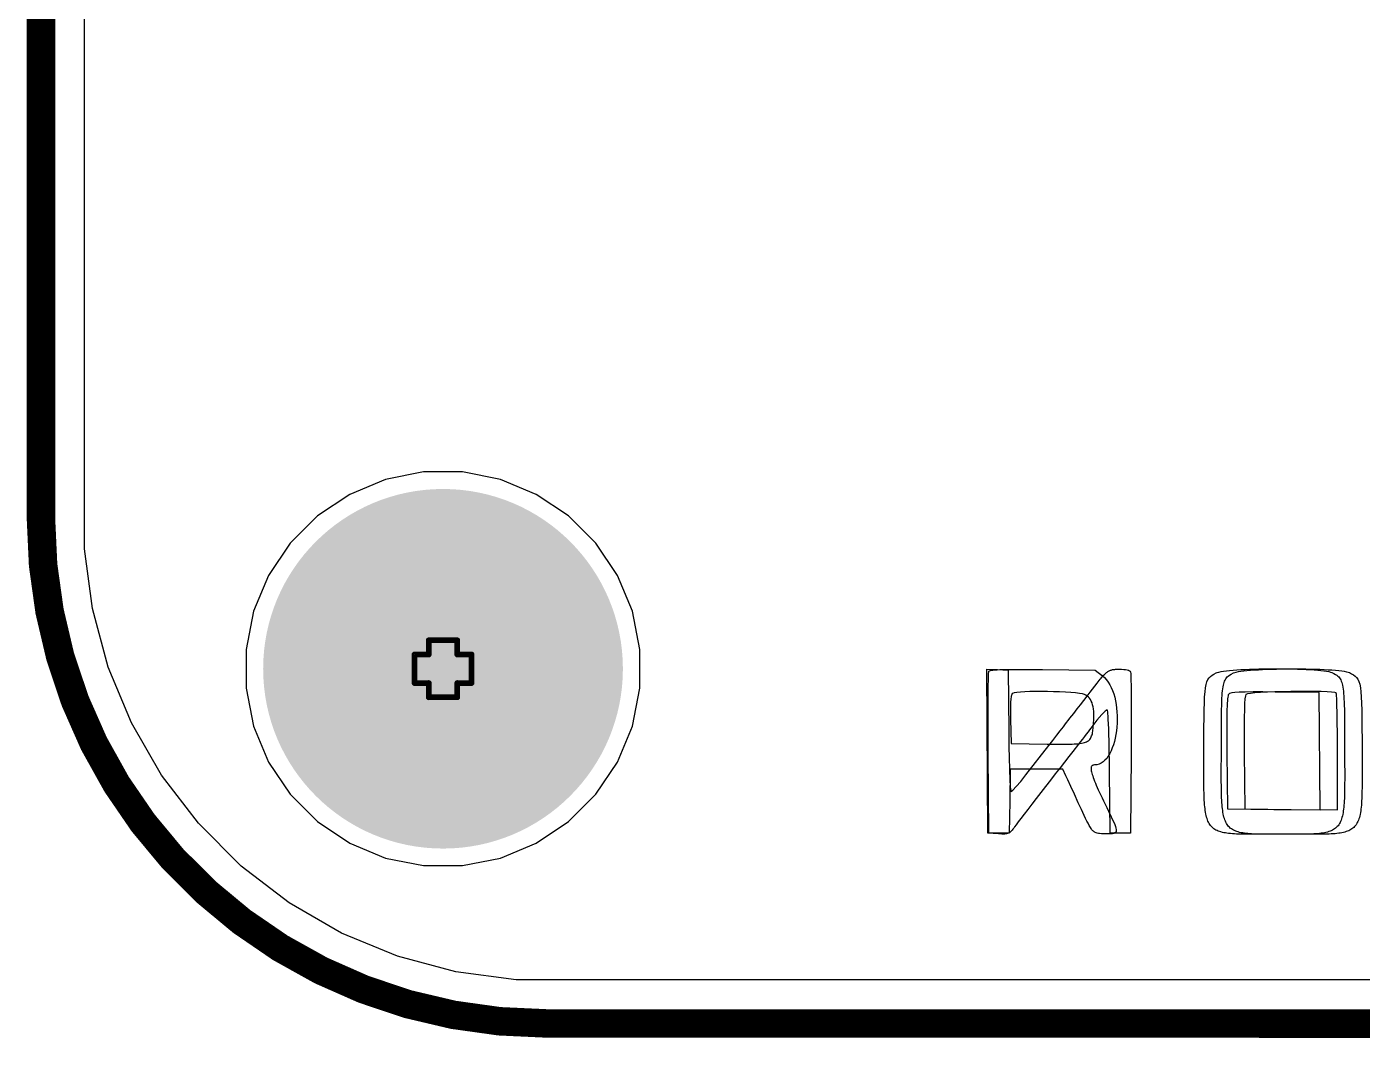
# Model space of a CAD drawing. Header units: inches. Extents: x -4 to 338, y -3 to 155.
# Drawn here: x -3.71 to 8.19, y -3.3 to 5.72 of the extents above; entities that cross this region are included whole.
import ezdxf

# ---------------------------------------------------------------- set-up
doc = ezdxf.new("R2010")
doc.units = ezdxf.units.IN
for name, color, linetype in [('Board Outline', 216, 'Continuous'), ('Bottom Layer', 5, 'Continuous'), ('Bottom Overlay', 54, 'Continuous'), ('Bottom Solder', 6, 'Continuous'), ('Drill Drawing', 1, 'Continuous'), ('Multi-Layer', 9, 'Continuous'), ('Pad Holes', 156, 'Continuous'), ('Top Layer', 1, 'Continuous'), ('Top Overlay', 2, 'Continuous'), ('Top Solder', 216, 'Continuous')]:
    doc.layers.add(name, color=color, linetype=linetype)

# ---------------------------------------------------------------- blocks, each defined once
blk = doc.blocks.new('IMPORTED_IMAGE_B_1')
at = {"layer": 'Bottom Overlay'}
for p, q in [((1.689, -22.045), (1.68, -20.581)), ((1.68, -20.581), (1.775, -20.586)), ((1.775, -20.586), (1.871, -20.592)), ((1.871, -20.592), (1.876, -21.132)), ((2.664, -20.706), (2.673, -20.694)), ((2.673, -20.694), (2.682, -20.683)), ((2.682, -20.683), (2.691, -20.672)), ((2.691, -20.672), (2.699, -20.662)), ((2.699, -20.662), (2.707, -20.653)), ((2.707, -20.653), (2.714, -20.645)), ((2.714, -20.645), (2.721, -20.637)), ((2.721, -20.637), (2.728, -20.63)), ((2.728, -20.63), (2.734, -20.624)), ((2.734, -20.624), (2.74, -20.618)), ((2.74, -20.618), (2.747, -20.613)), ((2.747, -20.613), (2.753, -20.608)), ((2.753, -20.608), (2.758, -20.604)), ((2.758, -20.604), (2.764, -20.6)), ((2.764, -20.6), (2.77, -20.597)), ((2.77, -20.597), (2.776, -20.594)), ((2.776, -20.594), (2.782, -20.592)), ((2.782, -20.592), (2.788, -20.59)), ((2.788, -20.59), (2.794, -20.588)), ((2.794, -20.588), (2.8, -20.586)), ((2.8, -20.586), (2.807, -20.585)), ((2.807, -20.585), (2.814, -20.584)), ((2.814, -20.584), (2.821, -20.584)), ((2.821, -20.584), (2.828, -20.583)), ((2.828, -20.583), (2.844, -20.583)), ((2.844, -20.583), (2.862, -20.582)), ((2.862, -20.582), (2.882, -20.583)), ((2.882, -20.583), (2.901, -20.584)), ((2.901, -20.584), (2.917, -20.586)), ((2.917, -20.586), (2.931, -20.589)), ((2.931, -20.589), (2.943, -20.592)), ((2.943, -20.592), (2.952, -20.596)), ((2.952, -20.596), (2.958, -20.6)), ((2.958, -20.6), (2.962, -20.605)), ((2.962, -20.605), (2.963, -20.624)), ((2.963, -20.624), (2.965, -20.67)), ((2.965, -20.67), (2.966, -20.739)), ((3.795, -20.7), (3.799, -20.69)), ((3.799, -20.69), (3.803, -20.68)), ((3.803, -20.68), (3.809, -20.669)), ((3.809, -20.669), (3.816, -20.66)), ((3.816, -20.66), (3.823, -20.652)), ((3.823, -20.652), (3.832, -20.645)), ((3.832, -20.645), (3.843, -20.637)), ((3.843, -20.637), (3.857, -20.628)), ((3.857, -20.628), (3.878, -20.616)), ((3.878, -20.616), (3.889, -20.612)), ((3.889, -20.612), (3.903, -20.608)), ((3.903, -20.608), (3.922, -20.604)), ((3.922, -20.604), (3.944, -20.6)), ((3.944, -20.6), (3.97, -20.597)), ((3.97, -20.597), (3.998, -20.594)), ((3.998, -20.594), (4.03, -20.591)), ((4.03, -20.591), (4.064, -20.589)), ((4.064, -20.589), (4.1, -20.587)), ((4.1, -20.587), (4.138, -20.585)), ((4.138, -20.585), (4.178, -20.583)), ((4.178, -20.583), (4.219, -20.582)), ((4.219, -20.582), (4.261, -20.581)), ((4.261, -20.581), (4.304, -20.58)), ((4.304, -20.58), (4.348, -20.579)), ((4.348, -20.579), (4.392, -20.579)), ((4.392, -20.579), (4.436, -20.579)), ((4.436, -20.579), (4.48, -20.579)), ((4.48, -20.579), (4.523, -20.58)), ((4.523, -20.58), (4.565, -20.581)), ((4.565, -20.581), (4.606, -20.582)), ((4.606, -20.582), (4.646, -20.583)), ((4.646, -20.583), (4.685, -20.585)), ((4.685, -20.585), (4.721, -20.587)), ((4.721, -20.587), (4.755, -20.589)), ((4.755, -20.589), (4.787, -20.591)), ((4.787, -20.591), (4.816, -20.594)), ((4.816, -20.594), (4.842, -20.597)), ((4.842, -20.597), (4.865, -20.601)), ((4.865, -20.601), (4.884, -20.605)), ((4.884, -20.605), (4.899, -20.609)), ((4.899, -20.609), (4.91, -20.613)), ((4.91, -20.613), (4.929, -20.623)), ((4.929, -20.623), (4.947, -20.633)), ((4.947, -20.633), (4.961, -20.644)), ((4.961, -20.644), (4.974, -20.657)), ((4.974, -20.657), (4.985, -20.673)), ((4.985, -20.673), (4.994, -20.692)), ((4.994, -20.692), (5.002, -20.717)), ((2.575, -20.823), (2.603, -20.786)), ((2.603, -20.786), (2.643, -20.733)), ((2.643, -20.733), (2.664, -20.706)), ((2.966, -20.739), (2.966, -20.829)), ((3.777, -20.817), (3.778, -20.795)), ((3.778, -20.795), (3.78, -20.775)), ((3.78, -20.775), (3.783, -20.757)), ((3.783, -20.757), (3.785, -20.74)), ((3.785, -20.74), (3.788, -20.726)), ((3.788, -20.726), (3.791, -20.712)), ((3.791, -20.712), (3.795, -20.7)), ((3.989, -20.807), (3.984, -20.82)), ((4.002, -20.802), (3.989, -20.807)), ((3.989, -20.807), (3.989, -20.807)), ((4.029, -20.798), (4.002, -20.802)), ((4.002, -20.802), (4.002, -20.802)), ((4.069, -20.794), (4.029, -20.798)), ((4.029, -20.798), (4.029, -20.798)), ((4.12, -20.79), (4.069, -20.794)), ((4.069, -20.794), (4.069, -20.794)), ((4.18, -20.787), (4.12, -20.79)), ((4.12, -20.79), (4.12, -20.79)), ((4.246, -20.785), (4.18, -20.787)), ((4.18, -20.787), (4.18, -20.787)), ((4.317, -20.783), (4.246, -20.785)), ((4.246, -20.785), (4.246, -20.785)), ((4.389, -20.781), (4.317, -20.783)), ((4.317, -20.783), (4.317, -20.783)), ((4.462, -20.78), (4.389, -20.781)), ((4.389, -20.781), (4.389, -20.781)), ((4.533, -20.78), (4.462, -20.78)), ((4.462, -20.78), (4.462, -20.78)), ((4.599, -20.781), (4.533, -20.78)), ((4.533, -20.78), (4.533, -20.78)), ((4.659, -20.782), (4.599, -20.781)), ((4.599, -20.781), (4.599, -20.781)), ((4.711, -20.784), (4.659, -20.782)), ((4.659, -20.782), (4.659, -20.782)), ((4.752, -20.786), (4.711, -20.784)), ((4.711, -20.784), (4.711, -20.784)), ((4.78, -20.79), (4.752, -20.786)), ((4.752, -20.786), (4.752, -20.786)), ((4.793, -20.794), (4.78, -20.79)), ((4.78, -20.79), (4.78, -20.79)), ((4.793, -20.796), (4.793, -20.794)), ((4.793, -20.794), (4.793, -20.794)), ((4.795, -20.805), (4.793, -20.796)), ((4.793, -20.796), (4.793, -20.796)), ((4.796, -20.821), (4.795, -20.805)), ((4.795, -20.805), (4.795, -20.805)), ((5.002, -20.717), (5.008, -20.748)), ((5.008, -20.748), (5.012, -20.785)), ((5.012, -20.785), (5.016, -20.83)), ((2.487, -20.936), (2.515, -20.9)), ((2.515, -20.9), (2.545, -20.862)), ((2.545, -20.862), (2.575, -20.823)), ((2.966, -20.829), (2.967, -20.937)), ((3.772, -20.944), (3.773, -20.904)), ((3.773, -20.904), (3.774, -20.867)), ((3.774, -20.867), (3.775, -20.841)), ((3.775, -20.841), (3.777, -20.817)), ((3.977, -20.887), (3.975, -20.943)), ((3.98, -20.847), (3.977, -20.887)), ((3.977, -20.887), (3.977, -20.887)), ((3.984, -20.82), (3.98, -20.847)), ((3.98, -20.847), (3.98, -20.847)), ((3.984, -20.82), (3.984, -20.82)), ((4.798, -20.845), (4.796, -20.821)), ((4.796, -20.821), (4.796, -20.821)), ((4.799, -20.875), (4.798, -20.845)), ((4.798, -20.845), (4.798, -20.845)), ((4.8, -20.912), (4.799, -20.875)), ((4.799, -20.875), (4.799, -20.875)), ((4.801, -20.963), (4.8, -20.912)), ((4.8, -20.912), (4.8, -20.912)), ((5.016, -20.83), (5.019, -20.884)), ((5.019, -20.884), (5.021, -20.948)), ((2.39, -21.059), (2.406, -21.039)), ((2.406, -21.039), (2.422, -21.018)), ((2.422, -21.018), (2.439, -20.997)), ((2.439, -20.997), (2.455, -20.976)), ((2.455, -20.976), (2.487, -20.936)), ((2.662, -21.037), (2.607, -21.109)), ((2.705, -20.986), (2.662, -21.037)), ((2.735, -20.956), (2.705, -20.986)), ((2.753, -20.946), (2.735, -20.956)), ((2.754, -20.946), (2.753, -20.946)), ((2.756, -20.952), (2.754, -20.946)), ((2.758, -20.963), (2.756, -20.952)), ((2.759, -20.979), (2.758, -20.963)), ((2.761, -20.999), (2.759, -20.979)), ((2.763, -21.031), (2.761, -20.999)), ((2.765, -21.07), (2.763, -21.031)), ((2.967, -20.937), (2.967, -21.059)), ((3.77, -21.037), (3.771, -20.988)), ((3.77, -21.101), (3.77, -21.037)), ((3.771, -20.988), (3.772, -20.944)), ((3.973, -21.014), (3.972, -21.102)), ((3.975, -20.943), (3.973, -21.014)), ((3.973, -21.014), (3.973, -21.014)), ((3.975, -20.943), (3.975, -20.943)), ((4.802, -21.022), (4.801, -20.963)), ((4.801, -20.963), (4.801, -20.963)), ((4.803, -21.075), (4.802, -21.022)), ((4.802, -21.022), (4.802, -21.022)), ((5.021, -20.948), (5.022, -21.022)), ((5.022, -21.022), (5.022, -21.108)), ((1.876, -21.132), (1.876, -21.189)), ((2.27, -21.217), (2.305, -21.171)), ((2.305, -21.171), (2.335, -21.132)), ((2.335, -21.132), (2.363, -21.095)), ((2.363, -21.095), (2.376, -21.078)), ((2.376, -21.078), (2.39, -21.059)), ((2.567, -21.161), (2.551, -21.182)), ((2.583, -21.141), (2.567, -21.161)), ((2.596, -21.123), (2.583, -21.141)), ((2.607, -21.109), (2.596, -21.123)), ((2.767, -21.114), (2.765, -21.07)), ((2.768, -21.164), (2.767, -21.114)), ((2.77, -21.22), (2.768, -21.164)), ((2.967, -21.059), (2.966, -21.194)), ((3.77, -21.185), (3.77, -21.101)), ((3.972, -21.102), (3.972, -21.102)), ((3.972, -21.102), (3.972, -21.207)), ((4.804, -21.132), (4.803, -21.075)), ((4.803, -21.075), (4.803, -21.075)), ((4.804, -21.193), (4.804, -21.132)), ((4.804, -21.132), (4.804, -21.132)), ((5.022, -21.108), (5.023, -21.207)), ((1.876, -21.189), (1.877, -21.244)), ((1.877, -21.244), (1.878, -21.297)), ((2.029, -21.525), (2.234, -21.263)), ((2.234, -21.263), (2.27, -21.217)), ((2.497, -21.251), (2.447, -21.315)), ((2.515, -21.228), (2.497, -21.251)), ((2.533, -21.205), (2.515, -21.228)), ((2.551, -21.182), (2.533, -21.205)), ((2.771, -21.279), (2.77, -21.22)), ((2.772, -21.33), (2.771, -21.279)), ((2.966, -21.194), (2.966, -21.336)), ((3.77, -21.364), (3.77, -21.185)), ((3.972, -21.207), (3.972, -21.207)), ((3.972, -21.207), (3.973, -21.329)), ((4.805, -21.256), (4.804, -21.193)), ((4.804, -21.193), (4.804, -21.193)), ((4.805, -21.321), (4.805, -21.256)), ((4.805, -21.256), (4.805, -21.256)), ((5.023, -21.207), (5.023, -21.337)), ((1.878, -21.297), (1.879, -21.348)), ((1.879, -21.348), (1.88, -21.395)), ((1.88, -21.395), (1.882, -21.45)), ((2.373, -21.41), (2.333, -21.462)), ((2.412, -21.36), (2.373, -21.41)), ((2.447, -21.315), (2.412, -21.36)), ((2.773, -21.383), (2.772, -21.33)), ((2.774, -21.438), (2.773, -21.383)), ((2.966, -21.336), (2.961, -22.045)), ((3.769, -21.464), (3.77, -21.364)), ((3.973, -21.329), (3.973, -21.329)), ((3.973, -21.329), (3.978, -21.827)), ((4.805, -21.837), (4.805, -21.321)), ((4.805, -21.321), (4.805, -21.321)), ((5.023, -21.337), (5.023, -21.407)), ((5.023, -21.407), (5.023, -21.518)), ((1.882, -21.45), (1.883, -21.5)), ((1.883, -21.5), (1.885, -21.545)), ((1.983, -21.582), (2.029, -21.525)), ((2.291, -21.516), (2.248, -21.571)), ((2.333, -21.462), (2.291, -21.516)), ((2.774, -21.495), (2.774, -21.438)), ((2.779, -22.045), (2.774, -21.495)), ((3.769, -21.541), (3.769, -21.464)), ((5.023, -21.518), (5.023, -21.562)), ((1.885, -21.545), (1.887, -21.583)), ((1.887, -21.583), (1.889, -21.61)), ((1.889, -21.61), (1.89, -21.632)), ((1.89, -21.632), (1.892, -21.649)), ((1.892, -21.649), (1.894, -21.662)), ((1.913, -21.661), (1.943, -21.629)), ((1.943, -21.629), (1.983, -21.582)), ((2.205, -21.627), (2.163, -21.681)), ((2.248, -21.571), (2.205, -21.627)), ((3.769, -21.583), (3.769, -21.541)), ((3.77, -21.623), (3.769, -21.583)), ((3.77, -21.661), (3.77, -21.623)), ((5.023, -21.642), (5.022, -21.666)), ((5.023, -21.562), (5.023, -21.603)), ((5.023, -21.603), (5.023, -21.642)), ((1.894, -21.662), (1.895, -21.67)), ((1.895, -21.67), (1.897, -21.672)), ((1.897, -21.672), (1.913, -21.661)), ((2.122, -21.734), (2.083, -21.785)), ((2.163, -21.681), (2.122, -21.734)), ((3.771, -21.685), (3.77, -21.661)), ((3.771, -21.707), (3.771, -21.685)), ((3.772, -21.729), (3.771, -21.707)), ((3.773, -21.75), (3.772, -21.729)), ((3.774, -21.77), (3.773, -21.75)), ((5.019, -21.755), (5.018, -21.775)), ((5.021, -21.734), (5.019, -21.755)), ((5.022, -21.69), (5.021, -21.713)), ((5.021, -21.713), (5.021, -21.734)), ((5.022, -21.666), (5.022, -21.69)), ((2.014, -21.875), (1.985, -21.913)), ((2.046, -21.832), (2.014, -21.875)), ((2.083, -21.785), (2.046, -21.832)), ((3.776, -21.79), (3.774, -21.77)), ((3.777, -21.808), (3.776, -21.79)), ((3.779, -21.825), (3.777, -21.808)), ((3.782, -21.842), (3.779, -21.825)), ((3.784, -21.858), (3.782, -21.842)), ((3.787, -21.873), (3.784, -21.858)), ((3.79, -21.887), (3.787, -21.873)), ((3.793, -21.9), (3.79, -21.887)), ((3.978, -21.827), (3.978, -21.827)), ((3.978, -21.827), (4.391, -21.832)), ((4.391, -21.832), (4.391, -21.832)), ((4.391, -21.832), (4.805, -21.837)), ((4.805, -21.837), (4.805, -21.837)), ((5.006, -21.876), (5.002, -21.89)), ((5.008, -21.861), (5.006, -21.876)), ((5.011, -21.845), (5.008, -21.861)), ((5.013, -21.829), (5.011, -21.845)), ((5.015, -21.812), (5.013, -21.829)), ((5.017, -21.794), (5.015, -21.812)), ((5.018, -21.775), (5.017, -21.794)), ((1.921, -21.998), (1.913, -22.008)), ((1.929, -21.986), (1.921, -21.998)), ((1.942, -21.969), (1.929, -21.986)), ((1.961, -21.944), (1.942, -21.969)), ((1.985, -21.913), (1.961, -21.944)), ((3.797, -21.913), (3.793, -21.9)), ((3.801, -21.925), (3.797, -21.913)), ((3.806, -21.936), (3.801, -21.925)), ((3.811, -21.947), (3.806, -21.936)), ((3.816, -21.957), (3.811, -21.947)), ((3.822, -21.966), (3.816, -21.957)), ((3.829, -21.975), (3.822, -21.966)), ((3.835, -21.983), (3.829, -21.975)), ((3.843, -21.991), (3.835, -21.983)), ((3.85, -21.998), (3.843, -21.991)), ((3.859, -22.004), (3.85, -21.998)), ((3.868, -22.01), (3.859, -22.004)), ((4.933, -22.006), (4.924, -22.011)), ((4.941, -21.999), (4.933, -22.006)), ((4.949, -21.992), (4.941, -21.999)), ((4.956, -21.985), (4.949, -21.992)), ((4.963, -21.977), (4.956, -21.985)), ((4.97, -21.968), (4.963, -21.977)), ((4.976, -21.959), (4.97, -21.968)), ((4.981, -21.949), (4.976, -21.959)), ((4.986, -21.939), (4.981, -21.949)), ((4.991, -21.927), (4.986, -21.939)), ((4.995, -21.916), (4.991, -21.927)), ((4.999, -21.903), (4.995, -21.916)), ((5.002, -21.89), (4.999, -21.903)), ((1.784, -22.05), (1.689, -22.045)), ((1.8, -22.051), (1.784, -22.05)), ((1.814, -22.052), (1.8, -22.051)), ((1.827, -22.052), (1.814, -22.052)), ((1.827, -22.052), (1.827, -22.052)), ((1.838, -22.052), (1.827, -22.052)), ((1.848, -22.051), (1.838, -22.052)), ((1.857, -22.05), (1.848, -22.051)), ((1.865, -22.048), (1.857, -22.05)), ((1.872, -22.045), (1.865, -22.048)), ((1.879, -22.042), (1.872, -22.045)), ((1.886, -22.037), (1.879, -22.042)), ((1.892, -22.032), (1.886, -22.037)), ((1.899, -22.025), (1.892, -22.032)), ((1.906, -22.017), (1.899, -22.025)), ((1.913, -22.008), (1.906, -22.017)), ((2.961, -22.045), (2.779, -22.045)), ((3.877, -22.016), (3.868, -22.01)), ((3.887, -22.021), (3.877, -22.016)), ((3.898, -22.025), (3.887, -22.021)), ((3.909, -22.03), (3.898, -22.025)), ((3.921, -22.033), (3.909, -22.03)), ((3.933, -22.037), (3.921, -22.033)), ((3.946, -22.04), (3.933, -22.037)), ((3.96, -22.042), (3.946, -22.04)), ((3.975, -22.045), (3.96, -22.042)), ((3.99, -22.047), (3.975, -22.045)), ((4.006, -22.048), (3.99, -22.047)), ((4.023, -22.05), (4.006, -22.048)), ((4.04, -22.051), (4.023, -22.05)), ((4.058, -22.052), (4.04, -22.051)), ((4.078, -22.053), (4.058, -22.052)), ((4.097, -22.053), (4.078, -22.053)), ((4.118, -22.054), (4.097, -22.053)), ((4.151, -22.054), (4.118, -22.054)), ((4.186, -22.054), (4.151, -22.054)), ((4.235, -22.054), (4.186, -22.054)), ((4.33, -22.054), (4.235, -22.054)), ((4.39, -22.054), (4.33, -22.054)), ((4.437, -22.054), (4.39, -22.054)), ((4.523, -22.054), (4.437, -22.054)), ((4.587, -22.054), (4.523, -22.054)), ((4.623, -22.054), (4.587, -22.054)), ((4.623, -22.054), (4.623, -22.054)), ((4.657, -22.054), (4.623, -22.054)), ((4.689, -22.054), (4.657, -22.054)), ((4.71, -22.053), (4.689, -22.054)), ((4.729, -22.052), (4.71, -22.053)), ((4.748, -22.051), (4.729, -22.052)), ((4.766, -22.05), (4.748, -22.051)), ((4.783, -22.049), (4.766, -22.05)), ((4.799, -22.047), (4.783, -22.049)), ((4.815, -22.045), (4.799, -22.047)), ((4.829, -22.043), (4.815, -22.045)), ((4.843, -22.04), (4.829, -22.043)), ((4.857, -22.037), (4.843, -22.04)), ((4.87, -22.034), (4.857, -22.037)), ((4.882, -22.03), (4.87, -22.034)), ((4.893, -22.026), (4.882, -22.03)), ((4.904, -22.022), (4.893, -22.026)), ((4.914, -22.017), (4.904, -22.022)), ((4.924, -22.011), (4.914, -22.017))]:
    blk.add_line(p, q, dxfattribs=at)
blk = doc.blocks.new('IMPORTED_IMAGE_B_2')
at = {"layer": 'Top Overlay'}
for p, q in [((4.191, -20.579), (4.234, -20.578)), ((4.234, -20.578), (4.278, -20.578)), ((4.278, -20.578), (4.322, -20.579)), ((1.694, -20.739), (1.695, -20.669)), ((1.695, -20.669), (1.696, -20.623)), ((1.696, -20.623), (1.698, -20.604)), ((1.698, -20.604), (1.7, -20.6)), ((1.7, -20.6), (1.705, -20.597)), ((1.705, -20.597), (1.713, -20.595)), ((1.713, -20.595), (1.723, -20.592)), ((1.723, -20.592), (1.736, -20.59)), ((1.736, -20.59), (1.753, -20.588)), ((1.753, -20.588), (1.774, -20.587)), ((1.774, -20.587), (1.798, -20.586)), ((1.798, -20.586), (1.827, -20.585)), ((1.827, -20.585), (1.861, -20.584)), ((1.861, -20.584), (1.9, -20.584)), ((1.9, -20.584), (1.944, -20.584)), ((1.944, -20.584), (1.993, -20.584)), ((1.993, -20.584), (2.048, -20.584)), ((2.048, -20.584), (2.109, -20.585)), ((2.109, -20.585), (2.176, -20.586)), ((2.176, -20.586), (2.646, -20.592)), ((2.646, -20.592), (2.711, -20.641)), ((2.711, -20.641), (2.73, -20.658)), ((2.73, -20.658), (2.747, -20.677)), ((2.747, -20.677), (2.763, -20.698)), ((3.635, -20.719), (3.642, -20.695)), ((3.642, -20.695), (3.651, -20.676)), ((3.651, -20.676), (3.661, -20.66)), ((3.661, -20.66), (3.674, -20.647)), ((3.674, -20.647), (3.688, -20.637)), ((3.688, -20.637), (3.704, -20.626)), ((3.704, -20.626), (3.723, -20.616)), ((3.723, -20.616), (3.734, -20.612)), ((3.734, -20.612), (3.749, -20.608)), ((3.749, -20.608), (3.767, -20.604)), ((3.767, -20.604), (3.789, -20.6)), ((3.789, -20.6), (3.815, -20.597)), ((3.815, -20.597), (3.843, -20.594)), ((3.843, -20.594), (3.874, -20.591)), ((3.874, -20.591), (3.908, -20.589)), ((3.908, -20.589), (3.944, -20.586)), ((3.944, -20.586), (3.982, -20.584)), ((3.982, -20.584), (4.021, -20.583)), ((4.021, -20.583), (4.062, -20.581)), ((4.062, -20.581), (4.104, -20.58)), ((4.104, -20.58), (4.147, -20.579)), ((4.147, -20.579), (4.191, -20.579)), ((4.322, -20.579), (4.365, -20.579)), ((4.365, -20.579), (4.407, -20.58)), ((4.407, -20.58), (4.448, -20.581)), ((4.448, -20.581), (4.488, -20.582)), ((4.488, -20.582), (4.526, -20.584)), ((4.526, -20.584), (4.562, -20.586)), ((4.562, -20.586), (4.597, -20.588)), ((4.597, -20.588), (4.628, -20.591)), ((4.628, -20.591), (4.657, -20.594)), ((4.657, -20.594), (4.683, -20.597)), ((4.683, -20.597), (4.706, -20.6)), ((4.706, -20.6), (4.726, -20.604)), ((4.726, -20.604), (4.741, -20.608)), ((4.741, -20.608), (4.753, -20.612)), ((4.753, -20.612), (4.772, -20.622)), ((4.772, -20.622), (4.786, -20.629)), ((4.786, -20.629), (4.798, -20.637)), ((4.798, -20.637), (4.807, -20.644)), ((4.807, -20.644), (4.815, -20.652)), ((4.815, -20.652), (4.823, -20.661)), ((4.823, -20.661), (4.828, -20.669)), ((4.828, -20.669), (4.833, -20.678)), ((4.833, -20.678), (4.838, -20.688)), ((4.838, -20.688), (4.842, -20.7)), ((1.693, -20.829), (1.694, -20.739)), ((1.9, -20.816), (1.898, -20.824)), ((1.903, -20.809), (1.9, -20.816)), ((1.9, -20.816), (1.9, -20.816)), ((1.905, -20.804), (1.903, -20.809)), ((1.903, -20.809), (1.903, -20.809)), ((1.908, -20.8), (1.905, -20.804)), ((1.905, -20.804), (1.905, -20.804)), ((1.911, -20.798), (1.908, -20.8)), ((1.908, -20.8), (1.908, -20.8)), ((1.924, -20.793), (1.911, -20.798)), ((1.911, -20.798), (1.911, -20.798)), ((1.948, -20.789), (1.924, -20.793)), ((1.924, -20.793), (1.924, -20.793)), ((1.98, -20.786), (1.948, -20.789)), ((1.948, -20.789), (1.948, -20.789)), ((2.019, -20.784), (1.98, -20.786)), ((1.98, -20.786), (1.98, -20.786)), ((2.064, -20.782), (2.019, -20.784)), ((2.019, -20.784), (2.019, -20.784)), ((2.114, -20.782), (2.064, -20.782)), ((2.064, -20.782), (2.064, -20.782)), ((2.167, -20.781), (2.114, -20.782)), ((2.114, -20.782), (2.114, -20.782)), ((2.221, -20.782), (2.167, -20.781)), ((2.167, -20.781), (2.167, -20.781)), ((2.276, -20.783), (2.221, -20.782)), ((2.221, -20.782), (2.221, -20.782)), ((2.33, -20.785), (2.276, -20.783)), ((2.276, -20.783), (2.276, -20.783)), ((2.381, -20.788), (2.33, -20.785)), ((2.33, -20.785), (2.33, -20.785)), ((2.428, -20.791), (2.381, -20.788)), ((2.381, -20.788), (2.381, -20.788)), ((2.47, -20.794), (2.428, -20.791)), ((2.428, -20.791), (2.428, -20.791)), ((2.506, -20.798), (2.47, -20.794)), ((2.47, -20.794), (2.47, -20.794)), ((2.533, -20.803), (2.506, -20.798)), ((2.506, -20.798), (2.506, -20.798)), ((2.551, -20.808), (2.533, -20.803)), ((2.533, -20.803), (2.533, -20.803)), ((2.564, -20.814), (2.551, -20.808)), ((2.551, -20.808), (2.551, -20.808)), ((2.576, -20.822), (2.564, -20.814)), ((2.564, -20.814), (2.564, -20.814)), ((2.763, -20.698), (2.777, -20.721)), ((2.777, -20.721), (2.79, -20.747)), ((2.79, -20.747), (2.802, -20.774)), ((2.802, -20.774), (2.812, -20.803)), ((2.812, -20.803), (2.82, -20.833)), ((3.621, -20.829), (3.625, -20.785)), ((3.625, -20.785), (3.629, -20.748)), ((3.629, -20.748), (3.635, -20.719)), ((3.832, -20.812), (3.83, -20.82)), ((3.835, -20.807), (3.832, -20.812)), ((3.832, -20.812), (3.832, -20.812)), ((3.844, -20.8), (3.835, -20.807)), ((3.835, -20.807), (3.835, -20.807)), ((3.862, -20.794), (3.844, -20.8)), ((3.844, -20.8), (3.844, -20.8)), ((3.889, -20.79), (3.862, -20.794)), ((3.862, -20.794), (3.862, -20.794)), ((3.929, -20.787), (3.889, -20.79)), ((3.889, -20.79), (3.889, -20.79)), ((3.982, -20.786), (3.929, -20.787)), ((3.929, -20.787), (3.929, -20.787)), ((4.052, -20.785), (3.982, -20.786)), ((3.982, -20.786), (3.982, -20.786)), ((4.14, -20.785), (4.052, -20.785)), ((4.052, -20.785), (4.052, -20.785)), ((4.248, -20.786), (4.14, -20.785)), ((4.14, -20.785), (4.14, -20.785)), ((4.641, -20.791), (4.248, -20.786)), ((4.248, -20.786), (4.248, -20.786)), ((4.651, -21.837), (4.641, -20.791)), ((4.641, -20.791), (4.641, -20.791)), ((4.842, -20.7), (4.846, -20.712)), ((4.846, -20.712), (4.849, -20.726)), ((4.849, -20.726), (4.852, -20.742)), ((4.852, -20.742), (4.855, -20.76)), ((4.855, -20.76), (4.857, -20.779)), ((4.857, -20.779), (4.859, -20.8)), ((4.859, -20.8), (4.861, -20.823)), ((1.692, -20.937), (1.693, -20.829)), ((1.893, -20.871), (1.892, -20.888)), ((1.892, -20.888), (1.892, -20.888)), ((1.892, -20.888), (1.892, -20.906)), ((1.892, -20.906), (1.892, -20.906)), ((1.892, -20.906), (1.892, -20.926)), ((1.892, -20.926), (1.892, -20.926)), ((1.892, -20.926), (1.892, -20.949)), ((1.894, -20.857), (1.893, -20.871)), ((1.893, -20.871), (1.893, -20.871)), ((1.895, -20.844), (1.894, -20.857)), ((1.894, -20.857), (1.894, -20.857)), ((1.897, -20.833), (1.895, -20.844)), ((1.895, -20.844), (1.895, -20.844)), ((1.898, -20.824), (1.897, -20.833)), ((1.897, -20.833), (1.897, -20.833)), ((1.898, -20.824), (1.898, -20.824)), ((2.586, -20.831), (2.576, -20.822)), ((2.576, -20.822), (2.576, -20.822)), ((2.596, -20.841), (2.586, -20.831)), ((2.586, -20.831), (2.586, -20.831)), ((2.604, -20.853), (2.596, -20.841)), ((2.596, -20.841), (2.596, -20.841)), ((2.611, -20.867), (2.604, -20.853)), ((2.604, -20.853), (2.604, -20.853)), ((2.618, -20.882), (2.611, -20.867)), ((2.611, -20.867), (2.611, -20.867)), ((2.623, -20.899), (2.618, -20.882)), ((2.618, -20.882), (2.618, -20.882)), ((2.627, -20.917), (2.623, -20.899)), ((2.623, -20.899), (2.623, -20.899)), ((2.63, -20.937), (2.627, -20.917)), ((2.627, -20.917), (2.627, -20.917)), ((2.82, -20.833), (2.827, -20.864)), ((2.827, -20.864), (2.833, -20.897)), ((2.833, -20.897), (2.837, -20.93)), ((2.837, -20.93), (2.84, -20.963)), ((3.617, -20.944), (3.619, -20.881)), ((3.619, -20.881), (3.621, -20.829)), ((3.821, -20.912), (3.82, -20.942)), ((3.822, -20.886), (3.821, -20.912)), ((3.821, -20.912), (3.821, -20.912)), ((3.824, -20.864), (3.822, -20.886)), ((3.822, -20.886), (3.822, -20.886)), ((3.825, -20.846), (3.824, -20.864)), ((3.824, -20.864), (3.824, -20.864)), ((3.827, -20.831), (3.825, -20.846)), ((3.825, -20.846), (3.825, -20.846)), ((3.83, -20.82), (3.827, -20.831)), ((3.827, -20.831), (3.827, -20.831)), ((3.83, -20.82), (3.83, -20.82)), ((4.861, -20.823), (4.862, -20.848)), ((4.862, -20.848), (4.864, -20.876)), ((4.864, -20.876), (4.865, -20.906)), ((4.865, -20.906), (4.866, -20.938)), ((1.692, -21.059), (1.692, -20.937)), ((1.892, -20.949), (1.892, -20.949)), ((1.892, -20.949), (1.892, -20.973)), ((1.892, -20.973), (1.892, -20.973)), ((1.892, -20.973), (1.892, -21)), ((1.892, -21), (1.892, -21)), ((1.892, -21), (1.893, -21.029)), ((1.893, -21.029), (1.893, -21.029)), ((1.893, -21.029), (1.898, -21.245)), ((2.633, -20.959), (2.63, -20.937)), ((2.63, -20.937), (2.63, -20.937)), ((2.632, -21.064), (2.633, -21.035)), ((2.634, -20.983), (2.633, -20.959)), ((2.633, -20.959), (2.633, -20.959)), ((2.633, -21.035), (2.634, -21.008)), ((2.633, -21.035), (2.633, -21.035)), ((2.634, -21.008), (2.634, -20.983)), ((2.634, -20.983), (2.634, -20.983)), ((2.634, -21.008), (2.634, -21.008)), ((2.84, -20.963), (2.842, -20.997)), ((2.842, -21.031), (2.841, -21.065)), ((2.842, -20.997), (2.842, -21.031)), ((3.615, -21.101), (3.616, -21.017)), ((3.616, -21.017), (3.617, -20.944)), ((3.819, -20.975), (3.818, -21.013)), ((3.818, -21.013), (3.818, -21.013)), ((3.818, -21.013), (3.818, -21.054)), ((3.818, -21.054), (3.818, -21.054)), ((3.818, -21.054), (3.818, -21.1)), ((3.82, -20.942), (3.819, -20.975)), ((3.819, -20.975), (3.819, -20.975)), ((3.82, -20.942), (3.82, -20.942)), ((4.866, -20.938), (4.867, -20.983)), ((4.867, -20.983), (4.867, -21.031)), ((4.867, -21.031), (4.868, -21.085)), ((1.693, -21.194), (1.692, -21.059)), ((2.615, -21.177), (2.618, -21.168)), ((2.618, -21.168), (2.621, -21.158)), ((2.618, -21.168), (2.618, -21.168)), ((2.621, -21.158), (2.623, -21.147)), ((2.621, -21.158), (2.621, -21.158)), ((2.623, -21.147), (2.625, -21.135)), ((2.623, -21.147), (2.623, -21.147)), ((2.625, -21.135), (2.626, -21.123)), ((2.625, -21.135), (2.625, -21.135)), ((2.626, -21.123), (2.628, -21.11)), ((2.626, -21.123), (2.626, -21.123)), ((2.628, -21.11), (2.629, -21.095)), ((2.628, -21.11), (2.628, -21.11)), ((2.629, -21.095), (2.632, -21.064)), ((2.629, -21.095), (2.629, -21.095)), ((2.632, -21.064), (2.632, -21.064)), ((2.83, -21.165), (2.824, -21.196)), ((2.835, -21.132), (2.83, -21.165)), ((2.839, -21.099), (2.835, -21.132)), ((2.841, -21.065), (2.839, -21.099)), ((3.615, -21.198), (3.615, -21.101)), ((3.818, -21.1), (3.818, -21.1)), ((3.818, -21.1), (3.818, -21.151)), ((3.818, -21.151), (3.818, -21.151)), ((3.818, -21.151), (3.818, -21.206)), ((4.868, -21.085), (4.868, -21.155)), ((4.868, -21.155), (4.868, -21.261)), ((1.693, -21.336), (1.693, -21.194)), ((1.898, -21.245), (1.898, -21.245)), ((1.898, -21.245), (2.218, -21.25)), ((2.218, -21.25), (2.218, -21.25)), ((2.218, -21.25), (2.252, -21.251)), ((2.252, -21.251), (2.252, -21.251)), ((2.252, -21.251), (2.285, -21.251)), ((2.285, -21.251), (2.285, -21.251)), ((2.285, -21.251), (2.316, -21.252)), ((2.316, -21.252), (2.316, -21.252)), ((2.316, -21.252), (2.344, -21.252)), ((2.344, -21.252), (2.344, -21.252)), ((2.344, -21.252), (2.371, -21.252)), ((2.371, -21.252), (2.371, -21.252)), ((2.371, -21.252), (2.396, -21.252)), ((2.396, -21.252), (2.419, -21.251)), ((2.396, -21.252), (2.396, -21.252)), ((2.419, -21.251), (2.44, -21.25)), ((2.419, -21.251), (2.419, -21.251)), ((2.44, -21.25), (2.46, -21.249)), ((2.44, -21.25), (2.44, -21.25)), ((2.46, -21.249), (2.479, -21.248)), ((2.46, -21.249), (2.46, -21.249)), ((2.479, -21.248), (2.496, -21.247)), ((2.479, -21.248), (2.479, -21.248)), ((2.496, -21.247), (2.511, -21.245)), ((2.496, -21.247), (2.496, -21.247)), ((2.511, -21.245), (2.525, -21.242)), ((2.511, -21.245), (2.511, -21.245)), ((2.525, -21.242), (2.538, -21.24)), ((2.525, -21.242), (2.525, -21.242)), ((2.538, -21.24), (2.55, -21.237)), ((2.538, -21.24), (2.538, -21.24)), ((2.55, -21.237), (2.56, -21.233)), ((2.55, -21.237), (2.55, -21.237)), ((2.56, -21.233), (2.57, -21.229)), ((2.56, -21.233), (2.56, -21.233)), ((2.57, -21.229), (2.578, -21.225)), ((2.57, -21.229), (2.57, -21.229)), ((2.578, -21.225), (2.586, -21.22)), ((2.578, -21.225), (2.578, -21.225)), ((2.586, -21.22), (2.593, -21.214)), ((2.586, -21.22), (2.586, -21.22)), ((2.593, -21.214), (2.599, -21.208)), ((2.593, -21.214), (2.593, -21.214)), ((2.599, -21.208), (2.604, -21.201)), ((2.599, -21.208), (2.599, -21.208)), ((2.604, -21.201), (2.608, -21.194)), ((2.604, -21.201), (2.604, -21.201)), ((2.608, -21.194), (2.612, -21.186)), ((2.608, -21.194), (2.608, -21.194)), ((2.612, -21.186), (2.615, -21.177)), ((2.612, -21.186), (2.612, -21.186)), ((2.615, -21.177), (2.615, -21.177)), ((2.799, -21.284), (2.788, -21.31)), ((2.808, -21.256), (2.799, -21.284)), ((2.817, -21.227), (2.808, -21.256)), ((2.824, -21.196), (2.817, -21.227)), ((3.615, -21.309), (3.615, -21.198)), ((3.818, -21.206), (3.818, -21.206)), ((3.818, -21.206), (3.818, -21.265)), ((3.818, -21.265), (3.818, -21.265)), ((3.818, -21.265), (3.819, -21.329)), ((4.868, -21.261), (4.868, -21.337)), ((1.698, -22.045), (1.693, -21.336)), ((2.717, -21.409), (2.699, -21.42)), ((2.733, -21.394), (2.717, -21.409)), ((2.749, -21.377), (2.733, -21.394)), ((2.763, -21.357), (2.749, -21.377)), ((2.776, -21.335), (2.763, -21.357)), ((2.788, -21.31), (2.776, -21.335)), ((3.615, -21.364), (3.615, -21.309)), ((3.615, -21.464), (3.615, -21.364)), ((3.819, -21.329), (3.819, -21.329)), ((3.819, -21.329), (3.824, -21.827)), ((4.868, -21.337), (4.868, -21.407)), ((4.868, -21.407), (4.869, -21.518)), ((1.89, -21.472), (1.885, -21.759)), ((2.357, -21.472), (1.89, -21.472)), ((2.385, -21.532), (2.357, -21.472)), ((2.611, -21.459), (2.61, -21.465)), ((2.61, -21.465), (2.61, -21.472)), ((2.61, -21.472), (2.61, -21.48)), ((2.61, -21.48), (2.612, -21.489)), ((2.612, -21.453), (2.611, -21.459)), ((2.614, -21.449), (2.612, -21.453)), ((2.612, -21.489), (2.614, -21.498)), ((2.616, -21.445), (2.614, -21.449)), ((2.614, -21.498), (2.617, -21.509)), ((2.619, -21.442), (2.616, -21.445)), ((2.617, -21.509), (2.62, -21.521)), ((2.623, -21.44), (2.619, -21.442)), ((2.62, -21.521), (2.624, -21.534)), ((2.628, -21.438), (2.623, -21.44)), ((2.632, -21.437), (2.628, -21.438)), ((2.641, -21.436), (2.632, -21.437)), ((2.661, -21.434), (2.641, -21.436)), ((2.681, -21.429), (2.661, -21.434)), ((2.699, -21.42), (2.681, -21.429)), ((3.615, -21.541), (3.615, -21.464)), ((4.869, -21.518), (4.869, -21.562)), ((2.402, -21.569), (2.385, -21.532)), ((2.429, -21.627), (2.402, -21.569)), ((2.462, -21.697), (2.429, -21.627)), ((2.624, -21.534), (2.629, -21.548)), ((2.629, -21.548), (2.635, -21.563)), ((2.635, -21.563), (2.641, -21.579)), ((2.641, -21.579), (2.648, -21.597)), ((2.648, -21.597), (2.656, -21.616)), ((2.656, -21.616), (2.665, -21.636)), ((2.665, -21.636), (2.674, -21.657)), ((3.615, -21.583), (3.615, -21.541)), ((3.615, -21.623), (3.615, -21.583)), ((3.615, -21.661), (3.615, -21.623)), ((4.869, -21.562), (4.868, -21.603)), ((4.868, -21.603), (4.868, -21.642)), ((4.868, -21.642), (4.868, -21.666)), ((1.885, -21.759), (1.88, -22.045)), ((2.496, -21.772), (2.462, -21.697)), ((2.674, -21.657), (2.685, -21.68)), ((2.685, -21.68), (2.696, -21.704)), ((2.696, -21.704), (2.708, -21.73)), ((2.708, -21.73), (2.721, -21.757)), ((2.721, -21.757), (2.734, -21.786)), ((3.616, -21.685), (3.615, -21.661)), ((3.617, -21.707), (3.616, -21.685)), ((3.617, -21.729), (3.617, -21.707)), ((3.618, -21.75), (3.617, -21.729)), ((3.62, -21.77), (3.618, -21.75)), ((4.865, -21.755), (4.864, -21.775)), ((4.866, -21.734), (4.865, -21.755)), ((4.867, -21.713), (4.866, -21.734)), ((4.868, -21.666), (4.867, -21.69)), ((4.867, -21.69), (4.867, -21.713)), ((2.525, -21.834), (2.496, -21.772)), ((2.549, -21.886), (2.525, -21.834)), ((2.561, -21.912), (2.549, -21.886)), ((2.734, -21.786), (2.749, -21.816)), ((2.749, -21.816), (2.764, -21.848)), ((2.764, -21.848), (2.789, -21.898)), ((3.621, -21.79), (3.62, -21.77)), ((3.623, -21.808), (3.621, -21.79)), ((3.625, -21.825), (3.623, -21.808)), ((3.627, -21.842), (3.625, -21.825)), ((3.629, -21.858), (3.627, -21.842)), ((3.632, -21.873), (3.629, -21.858)), ((3.635, -21.887), (3.632, -21.873)), ((3.639, -21.9), (3.635, -21.887)), ((3.824, -21.827), (3.824, -21.827)), ((3.824, -21.827), (4.237, -21.832)), ((4.237, -21.832), (4.237, -21.832)), ((4.237, -21.832), (4.651, -21.837)), ((4.651, -21.837), (4.651, -21.837)), ((4.851, -21.876), (4.848, -21.89)), ((4.854, -21.861), (4.851, -21.876)), ((4.856, -21.845), (4.854, -21.861)), ((4.859, -21.829), (4.856, -21.845)), ((4.86, -21.812), (4.859, -21.829)), ((4.862, -21.794), (4.86, -21.812)), ((4.864, -21.775), (4.862, -21.794)), ((2.573, -21.936), (2.561, -21.912)), ((2.583, -21.956), (2.573, -21.936)), ((2.593, -21.974), (2.583, -21.956)), ((2.599, -21.984), (2.593, -21.974)), ((2.604, -21.994), (2.599, -21.984)), ((2.61, -22.002), (2.604, -21.994)), ((2.615, -22.01), (2.61, -22.002)), ((2.789, -21.898), (2.801, -21.924)), ((2.801, -21.924), (2.812, -21.946)), ((2.812, -21.946), (2.82, -21.966)), ((2.82, -21.966), (2.827, -21.983)), ((2.827, -21.983), (2.831, -21.998)), ((2.831, -21.998), (2.834, -22.01)), ((3.643, -21.913), (3.639, -21.9)), ((3.647, -21.925), (3.643, -21.913)), ((3.651, -21.936), (3.647, -21.925)), ((3.656, -21.947), (3.651, -21.936)), ((3.662, -21.957), (3.656, -21.947)), ((3.668, -21.966), (3.662, -21.957)), ((3.674, -21.975), (3.668, -21.966)), ((3.681, -21.983), (3.674, -21.975)), ((3.688, -21.991), (3.681, -21.983)), ((3.696, -21.998), (3.688, -21.991)), ((3.704, -22.004), (3.696, -21.998)), ((3.713, -22.01), (3.704, -22.004)), ((4.778, -22.006), (4.769, -22.011)), ((4.786, -21.999), (4.778, -22.006)), ((4.794, -21.992), (4.786, -21.999)), ((4.802, -21.985), (4.794, -21.992)), ((4.809, -21.977), (4.802, -21.985)), ((4.815, -21.968), (4.809, -21.977)), ((4.821, -21.959), (4.815, -21.968)), ((4.827, -21.949), (4.821, -21.959)), ((4.832, -21.939), (4.827, -21.949)), ((4.836, -21.927), (4.832, -21.939)), ((4.84, -21.916), (4.836, -21.927)), ((4.844, -21.903), (4.84, -21.916)), ((4.848, -21.89), (4.844, -21.903)), ((1.88, -22.045), (1.698, -22.045)), ((2.62, -22.016), (2.615, -22.01)), ((2.626, -22.022), (2.62, -22.016)), ((2.631, -22.027), (2.626, -22.022)), ((2.636, -22.031), (2.631, -22.027)), ((2.642, -22.035), (2.636, -22.031)), ((2.647, -22.038), (2.642, -22.035)), ((2.656, -22.042), (2.647, -22.038)), ((2.665, -22.044), (2.656, -22.042)), ((2.675, -22.046), (2.665, -22.044)), ((2.686, -22.048), (2.675, -22.046)), ((2.703, -22.049), (2.686, -22.048)), ((2.754, -22.051), (2.703, -22.049)), ((2.772, -22.051), (2.754, -22.051)), ((2.788, -22.051), (2.772, -22.051)), ((2.802, -22.049), (2.788, -22.051)), ((2.788, -22.051), (2.788, -22.051)), ((2.813, -22.046), (2.802, -22.049)), ((2.822, -22.042), (2.813, -22.046)), ((2.828, -22.037), (2.822, -22.042)), ((2.832, -22.03), (2.828, -22.037)), ((2.834, -22.021), (2.832, -22.03)), ((2.834, -22.01), (2.834, -22.021)), ((3.722, -22.016), (3.713, -22.01)), ((3.732, -22.021), (3.722, -22.016)), ((3.743, -22.025), (3.732, -22.021)), ((3.754, -22.03), (3.743, -22.025)), ((3.766, -22.033), (3.754, -22.03)), ((3.779, -22.037), (3.766, -22.033)), ((3.792, -22.04), (3.779, -22.037)), ((3.806, -22.042), (3.792, -22.04)), ((3.82, -22.045), (3.806, -22.042)), ((3.835, -22.047), (3.82, -22.045)), ((3.851, -22.048), (3.835, -22.047)), ((3.868, -22.05), (3.851, -22.048)), ((3.886, -22.051), (3.868, -22.05)), ((3.904, -22.052), (3.886, -22.051)), ((3.923, -22.053), (3.904, -22.052)), ((3.943, -22.053), (3.923, -22.053)), ((3.963, -22.054), (3.943, -22.053)), ((3.996, -22.054), (3.963, -22.054)), ((4.031, -22.054), (3.996, -22.054)), ((4.08, -22.054), (4.031, -22.054)), ((4.176, -22.054), (4.08, -22.054)), ((4.236, -22.054), (4.176, -22.054)), ((4.282, -22.054), (4.236, -22.054)), ((4.368, -22.054), (4.282, -22.054)), ((4.433, -22.054), (4.368, -22.054)), ((4.469, -22.054), (4.433, -22.054)), ((4.469, -22.054), (4.469, -22.054)), ((4.503, -22.054), (4.469, -22.054)), ((4.535, -22.054), (4.503, -22.054)), ((4.555, -22.053), (4.535, -22.054)), ((4.575, -22.052), (4.555, -22.053)), ((4.593, -22.051), (4.575, -22.052)), ((4.611, -22.05), (4.593, -22.051)), ((4.628, -22.049), (4.611, -22.05)), ((4.644, -22.047), (4.628, -22.049)), ((4.66, -22.045), (4.644, -22.047)), ((4.675, -22.043), (4.66, -22.045)), ((4.689, -22.04), (4.675, -22.043)), ((4.702, -22.037), (4.689, -22.04)), ((4.715, -22.034), (4.702, -22.037)), ((4.727, -22.03), (4.715, -22.034)), ((4.738, -22.026), (4.727, -22.03)), ((4.749, -22.022), (4.738, -22.026)), ((4.759, -22.017), (4.749, -22.022)), ((4.769, -22.011), (4.759, -22.017))]:
    blk.add_line(p, q, dxfattribs=at)

msp = doc.modelspace()

# ---------------------------------------------------------------- hatches: boundary and pattern name
at = {"layer": 'Bottom Layer'}
h = msp.add_hatch(color=5, dxfattribs=at)
edge = h.paths.add_edge_path()
edge.add_arc((0, 0), 1.5, 0, 360)
at = {"layer": 'Bottom Solder'}
h = msp.add_hatch(color=6, dxfattribs=at)
edge = h.paths.add_edge_path()
edge.add_arc((0, 0), 1.602, 0, 360)
at = {"layer": 'Multi-Layer'}
h = msp.add_hatch(color=9, dxfattribs=at)
edge = h.paths.add_edge_path()
edge.add_arc((0, 0), 1.5, 0, 360)
at = {"layer": 'Pad Holes'}
h = msp.add_hatch(color=7, dxfattribs=at)
edge = h.paths.add_edge_path()
edge.add_arc((0, 0), 1.5, 0, 360)
at = {"layer": 'Top Layer'}
h = msp.add_hatch(color=1, dxfattribs=at)
edge = h.paths.add_edge_path()
edge.add_arc((0, 0), 1.5, 0, 360)
at = {"layer": 'Top Solder'}
h = msp.add_hatch(color=216, dxfattribs=at)
edge = h.paths.add_edge_path()
edge.add_arc((0, 0), 1.602, 0, 360)

# ---------------------------------------------------------------- linework, layer by layer
at = {"layer": 'Board Outline'}
for points in [[(-3.581, 94.077, 0.254, 0.254, 0), (-3.581, 1.34, 0.254, 0.254, 0)], [(0.919, -3.16, 0.254, 0.254, -0.414214), (-3.581, 1.34, 0.254, 0.254, 0)], [(0.919, -3.16, 0.254, 0.254, 0), (65.731, -3.174, 0.254, 0.254, 0)]]:
    msp.add_lwpolyline(points, format="xyseb", dxfattribs=at)
for points in [[(-3.644, 1.34, 0.127, 0.127, 1), (-3.517, 1.34, 0.127, 0.127, 1)], [(-3.644, 1.34, 0.127, 0.127, 1), (-3.517, 1.34, 0.127, 0.127, 1)], [(0.856, -3.16, 0.127, 0.127, 1), (0.983, -3.16, 0.127, 0.127, 1)], [(0.856, -3.16, 0.127, 0.127, 1), (0.983, -3.16, 0.127, 0.127, 1)]]:
    msp.add_lwpolyline(points, format="xyseb", close=True, dxfattribs=at)
at = {"layer": 'Bottom Layer'}
for p, q in [((-3.192, 1.34), (-3.192, 94.077)), ((-0.512, 1.687), (-0.831, 1.554)), ((-0.173, 1.754), (-0.512, 1.687)), ((0.173, 1.754), (-0.173, 1.754)), ((0.512, 1.687), (0.173, 1.754)), ((0.831, 1.554), (0.512, 1.687)), ((-0.831, 1.554), (-1.118, 1.362)), ((1.118, 1.362), (0.831, 1.554)), ((-3.192, 1.07), (-3.192, 1.34)), ((-1.118, 1.362), (-1.362, 1.118)), ((1.362, 1.118), (1.118, 1.362)), ((-1.362, 1.118), (-1.554, 0.831)), ((1.554, 0.831), (1.362, 1.118)), ((-3.122, 0.536), (-3.192, 1.07)), ((-1.554, 0.831), (-1.687, 0.512)), ((1.687, 0.512), (1.554, 0.831)), ((-2.982, 0.015), (-3.122, 0.536)), ((-1.687, 0.512), (-1.754, 0.173)), ((1.754, 0.173), (1.687, 0.512)), ((-1.754, 0.173), (-1.754, -0.173)), ((1.754, -0.173), (1.754, 0.173)), ((-2.776, -0.482), (-2.982, 0.015)), ((-1.754, -0.173), (-1.687, -0.512)), ((1.687, -0.512), (1.754, -0.173)), ((-2.507, -0.949), (-2.776, -0.482)), ((-1.687, -0.512), (-1.554, -0.831)), ((1.554, -0.831), (1.687, -0.512)), ((-1.554, -0.831), (-1.362, -1.118)), ((1.362, -1.118), (1.554, -0.831)), ((-2.179, -1.377), (-2.507, -0.949)), ((-1.362, -1.118), (-1.118, -1.362)), ((1.118, -1.362), (1.362, -1.118)), ((-1.797, -1.758), (-2.179, -1.377)), ((-1.118, -1.362), (-0.831, -1.554)), ((0.831, -1.554), (1.118, -1.362)), ((-0.831, -1.554), (-0.512, -1.687)), ((0.512, -1.687), (0.831, -1.554)), ((-1.37, -2.086), (-1.797, -1.758)), ((-0.512, -1.687), (-0.173, -1.754)), ((-0.173, -1.754), (0.173, -1.754)), ((0.173, -1.754), (0.512, -1.687)), ((-0.903, -2.355), (-1.37, -2.086)), ((-0.405, -2.561), (-0.903, -2.355)), ((0.115, -2.701), (-0.405, -2.561)), ((0.65, -2.771), (0.115, -2.701)), ((0.919, -2.771), (0.65, -2.771)), ((65.731, -2.786), (0.919, -2.771)), ((0.919, -2.771), (0.919, -2.771)), ((0.919, -2.771), (0.919, -2.771))]:
    msp.add_line(p, q, dxfattribs=at)
at = {"layer": 'Drill Drawing'}
for points in [[(-0.127, 0.127, 0.0508, 0.0508, 0), (-0.127, 0.254, 0.0508, 0.0508, 0)], [(-0.127, 0.254, 0.0508, 0.0508, 0), (0.127, 0.254, 0.0508, 0.0508, 0)], [(0.127, 0.127, 0.0508, 0.0508, 0), (0.127, 0.254, 0.0508, 0.0508, 0)], [(-0.254, -0.127, 0.0508, 0.0508, 0), (-0.254, 0.127, 0.0508, 0.0508, 0)], [(-0.254, 0.127, 0.0508, 0.0508, 0), (-0.127, 0.127, 0.0508, 0.0508, 0)], [(0.127, 0.127, 0.0508, 0.0508, 0), (0.254, 0.127, 0.0508, 0.0508, 0)], [(0.254, -0.127, 0.0508, 0.0508, 0), (0.254, 0.127, 0.0508, 0.0508, 0)], [(-0.254, -0.127, 0.0508, 0.0508, 0), (-0.127, -0.127, 0.0508, 0.0508, 0)], [(-0.127, -0.254, 0.0508, 0.0508, 0), (-0.127, -0.127, 0.0508, 0.0508, 0)], [(0.127, -0.127, 0.0508, 0.0508, 0), (0.254, -0.127, 0.0508, 0.0508, 0)], [(0.127, -0.254, 0.0508, 0.0508, 0), (0.127, -0.127, 0.0508, 0.0508, 0)], [(-0.127, -0.254, 0.0508, 0.0508, 0), (0.127, -0.254, 0.0508, 0.0508, 0)]]:
    msp.add_lwpolyline(points, format="xyseb", dxfattribs=at)
for points in [[(-0.14, 0.254, 0.0254, 0.0254, 1), (-0.114, 0.254, 0.0254, 0.0254, 1)], [(-0.14, 0.254, 0.0254, 0.0254, 1), (-0.114, 0.254, 0.0254, 0.0254, 1)], [(0.114, 0.254, 0.0254, 0.0254, 1), (0.14, 0.254, 0.0254, 0.0254, 1)], [(0.114, 0.254, 0.0254, 0.0254, 1), (0.14, 0.254, 0.0254, 0.0254, 1)], [(-0.267, 0.127, 0.0254, 0.0254, 1), (-0.241, 0.127, 0.0254, 0.0254, 1)], [(-0.267, 0.127, 0.0254, 0.0254, 1), (-0.241, 0.127, 0.0254, 0.0254, 1)], [(-0.14, 0.127, 0.0254, 0.0254, 1), (-0.114, 0.127, 0.0254, 0.0254, 1)], [(-0.14, 0.127, 0.0254, 0.0254, 1), (-0.114, 0.127, 0.0254, 0.0254, 1)], [(0.114, 0.127, 0.0254, 0.0254, 1), (0.14, 0.127, 0.0254, 0.0254, 1)], [(0.114, 0.127, 0.0254, 0.0254, 1), (0.14, 0.127, 0.0254, 0.0254, 1)], [(0.241, 0.127, 0.0254, 0.0254, 1), (0.267, 0.127, 0.0254, 0.0254, 1)], [(0.241, 0.127, 0.0254, 0.0254, 1), (0.267, 0.127, 0.0254, 0.0254, 1)], [(-0.267, -0.127, 0.0254, 0.0254, 1), (-0.241, -0.127, 0.0254, 0.0254, 1)], [(-0.267, -0.127, 0.0254, 0.0254, 1), (-0.241, -0.127, 0.0254, 0.0254, 1)], [(-0.14, -0.127, 0.0254, 0.0254, 1), (-0.114, -0.127, 0.0254, 0.0254, 1)], [(-0.14, -0.127, 0.0254, 0.0254, 1), (-0.114, -0.127, 0.0254, 0.0254, 1)], [(0.114, -0.127, 0.0254, 0.0254, 1), (0.14, -0.127, 0.0254, 0.0254, 1)], [(0.114, -0.127, 0.0254, 0.0254, 1), (0.14, -0.127, 0.0254, 0.0254, 1)], [(0.241, -0.127, 0.0254, 0.0254, 1), (0.267, -0.127, 0.0254, 0.0254, 1)], [(0.241, -0.127, 0.0254, 0.0254, 1), (0.267, -0.127, 0.0254, 0.0254, 1)], [(-0.14, -0.254, 0.0254, 0.0254, 1), (-0.114, -0.254, 0.0254, 0.0254, 1)], [(-0.14, -0.254, 0.0254, 0.0254, 1), (-0.114, -0.254, 0.0254, 0.0254, 1)], [(0.114, -0.254, 0.0254, 0.0254, 1), (0.14, -0.254, 0.0254, 0.0254, 1)], [(0.114, -0.254, 0.0254, 0.0254, 1), (0.14, -0.254, 0.0254, 0.0254, 1)]]:
    msp.add_lwpolyline(points, format="xyseb", close=True, dxfattribs=at)
at = {"layer": 'Top Layer'}
for p, q in [((-3.192, 1.34), (-3.192, 94.077)), ((-0.512, 1.687), (-0.831, 1.554)), ((-0.173, 1.754), (-0.512, 1.687)), ((0.173, 1.754), (-0.173, 1.754)), ((0.512, 1.687), (0.173, 1.754)), ((0.831, 1.554), (0.512, 1.687)), ((-0.831, 1.554), (-1.118, 1.362)), ((1.118, 1.362), (0.831, 1.554)), ((-3.192, 1.07), (-3.192, 1.34)), ((-1.118, 1.362), (-1.362, 1.118)), ((1.362, 1.118), (1.118, 1.362)), ((-1.362, 1.118), (-1.554, 0.831)), ((1.554, 0.831), (1.362, 1.118)), ((-3.122, 0.536), (-3.192, 1.07)), ((-1.554, 0.831), (-1.687, 0.512)), ((1.687, 0.512), (1.554, 0.831)), ((-2.982, 0.015), (-3.122, 0.536)), ((-1.687, 0.512), (-1.754, 0.173)), ((1.754, 0.173), (1.687, 0.512)), ((-1.754, 0.173), (-1.754, -0.173)), ((1.754, -0.173), (1.754, 0.173)), ((-2.776, -0.482), (-2.982, 0.015)), ((-1.754, -0.173), (-1.687, -0.512)), ((1.687, -0.512), (1.754, -0.173)), ((-2.507, -0.949), (-2.776, -0.482)), ((-1.687, -0.512), (-1.554, -0.831)), ((1.554, -0.831), (1.687, -0.512)), ((-1.554, -0.831), (-1.362, -1.118)), ((1.362, -1.118), (1.554, -0.831)), ((-2.179, -1.377), (-2.507, -0.949)), ((-1.362, -1.118), (-1.118, -1.362)), ((1.118, -1.362), (1.362, -1.118)), ((-1.797, -1.758), (-2.179, -1.377)), ((-1.118, -1.362), (-0.831, -1.554)), ((0.831, -1.554), (1.118, -1.362)), ((-0.831, -1.554), (-0.512, -1.687)), ((0.512, -1.687), (0.831, -1.554)), ((-1.37, -2.086), (-1.797, -1.758)), ((-0.512, -1.687), (-0.173, -1.754)), ((-0.173, -1.754), (0.173, -1.754)), ((0.173, -1.754), (0.512, -1.687)), ((-0.903, -2.355), (-1.37, -2.086)), ((-0.405, -2.561), (-0.903, -2.355)), ((0.115, -2.701), (-0.405, -2.561)), ((0.65, -2.771), (0.115, -2.701)), ((0.919, -2.771), (0.65, -2.771)), ((65.731, -2.786), (0.919, -2.771)), ((0.919, -2.771), (0.919, -2.771)), ((0.919, -2.771), (0.919, -2.771))]:
    msp.add_line(p, q, dxfattribs=at)

# ---------------------------------------------------------------- block references
for name in ['IMPORTED_IMAGE_B_1', 'IMPORTED_IMAGE_B_2']:
    msp.add_blockref(name, (3.162, 20.579))

doc.saveas('drawing.dxf')
